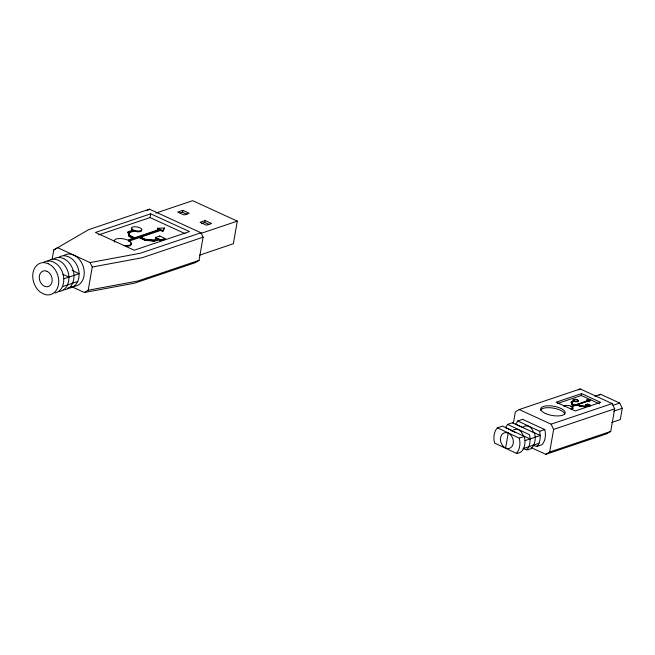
<?xml version="1.0" encoding="UTF-8"?>
<svg xmlns="http://www.w3.org/2000/svg" width="655" height="655" viewBox="0 0 655 655"><rect width="100%" height="100%" fill="white"/><g stroke="black" fill="none" stroke-linecap="round" stroke-linejoin="round"><path stroke-width="0.98" d="M43.688 262.262A16.531 12.551 71.4 0 1 50.075 260.985L53.456 261.984L56.674 264.006A16.531 12.551 71.4 0 1 63.822 278.809L63.576 282.911L62.462 286.612A16.531 12.551 71.4 0 1 54.93 293.039M47.43 261.525A16.531 12.551 71.4 0 1 55.176 259.265L58.557 260.272L61.775 262.295A16.531 12.551 71.4 0 1 68.922 277.098L68.677 281.2L67.563 284.9A16.531 12.551 71.4 0 1 58.385 291.516M524.999 440.627C525.154 446.071 523.222 453.383 516.443 453.366L494.566 443.058A16.531 12.551 71.4 0 1 497.194 427.985L502.5 426.094L524.36 436.402L524.999 440.627L540.301 435.485L539.663 431.268L517.802 420.96L515.69 424.178L522.633 427.371L525.285 425.816L528.618 426.266A8.196 6.239 71.6 0 1 532.703 430.499L533.44 432.513M512.439 430.793L505.488 427.609L507.6 424.383L529.461 434.691C530.828 438.85 530.222 453.858 522.977 448.217M52.032 259.789L53.743 249.956L57.648 247.672L90.071 262.589L140.105 253.297L200.954 232.779L203.091 237.192L199.038 260.395L195.19 262.704L134.373 283.206L84.389 292.49L71.403 286.554M84.389 292.49L88.204 290.231L92.257 267.019L90.071 262.589M134.013 238.715L129.092 236.455L128.003 232.558L128.143 231.772L133.481 229.97A5.207 1.965 9.9 0 1 134.398 226.761A5.207 1.965 9.9 0 1 141.832 229.602A5.207 1.965 9.9 0 1 134.635 230.404L128.814 232.075L129.624 236.275L128.814 232.075M129.092 236.455L128.143 231.772M128.675 232.869L134.087 231.043L134.226 230.249M139.155 237.667L139.294 236.881L144.886 239.443L154.523 240.459L158.797 239.018L160.803 239.935L165.076 238.494L164.937 239.288L160.663 240.729L158.657 239.804L154.383 241.245L144.747 240.229L139.155 237.667L128.429 241.286M140.227 237.306L140.367 236.52M144.747 240.229L144.886 239.443M98.676 234.899L150.052 217.575L150.707 213.808L189.492 231.575L134.193 250.21L95.458 232.435L150.707 213.808M153.712 240.942L153.851 240.148L158.125 238.707L157.986 239.501L153.712 240.942L151.837 240.745M154.383 241.245L154.523 240.459M165.076 238.494L159.722 236.037L155.448 237.478L155.309 238.273L157.986 239.501M144.485 239.689L139.687 237.487L160.524 230.462L162.768 231.493L164.503 228.038L157.552 228.251L157.413 229.037L159.656 230.069L141.308 236.25M158.657 239.804L158.797 239.018M160.524 230.462L160.663 229.676L162.907 230.699L162.768 231.493M159.583 236.832L159.722 236.037M159.329 240.115L159.468 239.321M160.663 240.729L160.803 239.935M179.945 213.08L182.491 212.22L182.819 210.337L189.197 213.26L184.112 214.971L177.734 212.048L182.819 210.337M205.146 220.563L200.062 222.282L206.44 225.205L211.532 223.486L205.146 220.563L204.819 222.446L201.429 223.592M155.825 213.096L192.652 200.676L237.306 221.136L233.36 243.75L199.447 255.188M505.652 447.807L508.214 433.119L506.544 432.619A8.196 6.222 71.4 0 0 500.477 438.694A8.196 6.222 71.4 0 0 505.611 448.061L507.289 448.56A8.196 6.222 71.4 0 0 513.34 442.485A8.196 6.222 71.4 0 0 508.214 433.119M513.291 423.662L515.354 411.864L519.202 409.555L580.256 388.972L612.147 403.586L614.685 408.818L610.738 431.432L606.89 433.741L545.836 454.324L531.254 447.643M545.836 454.324L549.684 452.016L553.631 429.402L551.101 424.17L519.202 409.555M571.25 401.834L571.823 403.873L574.329 405.47L571.75 404.291L571.176 402.252L574.05 400.893A2.726 1.032 9.9 0 1 574.533 399.214A2.726 1.032 9.9 0 1 578.422 400.696A2.726 1.032 9.9 0 1 574.648 401.122L571.528 402.407L572.028 404.192L574.607 405.38L587.83 400.524L587.756 400.942L586.659 399.992L590.294 399.877L589.394 401.687L588.215 401.155L577.301 404.831L577.374 404.413L580.305 405.756L584.718 406.223L586.954 405.47L585.554 404.823L586.888 405.887L584.645 406.64L584.718 406.223M570.947 406.608L574.402 405.06M571.75 404.291L571.823 403.873M572.028 404.192L571.602 401.998M571.176 402.252L574.05 400.893M571.528 402.407L574.435 401.04M577.022 404.921L577.096 404.512L580.027 405.854L585.071 406.387L590.597 405.355L588.288 406.526L587.232 406.043L584.997 406.796L579.953 406.264L577.022 404.921L571.397 406.82L572.011 407.156A4.544 1.719 9.9 0 1 572.576 407.639M577.579 404.733L577.653 404.323M557.659 403.431L581.214 395.497L581.542 393.606L600.684 402.375L575.246 410.955L556.103 402.186L581.542 393.606M579.953 406.264L580.027 405.854M580.305 405.756L580.232 406.174L577.301 404.831M584.997 406.796L585.071 406.387M587.232 406.043L587.306 405.633M588.215 401.155L588.288 400.737L589.394 401.687M587.723 404.487L587.789 404.069L590.597 405.355M587.584 406.206L587.658 405.789M588.288 406.526L588.362 406.108M594.855 396.218L600.578 394.285L619.72 403.054L622.25 408.286L620.277 419.593L611.688 422.491M67.743 288.077A16.531 12.551 71.4 0 0 77.765 281.47L78.878 277.769L79.124 273.667A16.531 12.551 71.4 0 0 71.976 258.872L68.759 256.842L65.377 255.843A16.531 12.551 71.4 0 0 58.991 257.12M533.154 444.786C538.942 450.263 540.342 439.202 540.301 435.485L533.358 432.3M162.907 230.699L164.503 228.038M589.459 401.278L590.294 399.877M516.443 453.366L516.631 453.194A16.531 12.551 71.4 0 0 519.259 438.121L524.36 436.402M512.497 422.843L534.562 432.98C536.117 439.284 535.069 449.674 526.612 449.936M522.698 419.413L544.764 429.549A16.531 12.551 71.4 0 1 542.135 444.63L536.789 446.505M147.113 210.558L149.422 209.166L200.954 232.779M578.717 389.897L580.256 388.972M599.038 395.211L600.578 394.285M53.743 249.956L88.605 229.676L149.422 209.166M513.569 429.827L516.738 429.189L518.416 429.688A8.196 6.239 71.6 0 1 522.502 433.929L523.239 435.935M128.003 232.558L133.35 230.756A5.207 1.965 9.9 0 1 131.843 228.177M139.294 236.881L128.568 240.5L129.723 241.138A8.679 3.283 9.9 0 1 123.795 245.527M160.663 229.676L139.826 236.701L145.426 239.263L153.851 240.148M200.487 233.548L237.306 221.136M203.091 237.192L142.037 257.775L92.257 267.019M199.038 260.395L137.984 280.979L88.204 290.231M588.288 400.737L571.471 406.403L572.085 406.739A4.544 1.719 9.9 0 1 571.135 409.031M585.554 404.823L587.789 404.069M585.48 405.24L586.97 404.741M551.101 424.17L612.147 403.586M613.039 405.306L619.72 403.054M553.631 429.402L614.685 408.818M613.661 411.176L622.25 408.286M549.684 452.016L610.738 431.432M63.822 278.809L79.124 273.667L72.181 270.482M62.462 286.612L77.765 281.47M507.6 424.383L512.693 422.671M517.802 420.96L522.903 419.249M539.663 431.268L544.764 429.549M523.64 448.429L538.942 443.288M586.585 400.401L590.229 400.295M145.287 240.049L149.97 240.549M511.637 430.908L513.315 431.399A8.196 6.239 71.6 0 1 514.912 432.406M134.087 231.043L134.496 231.199A5.207 1.965 9.9 0 0 140.121 231.649A5.207 1.965 9.9 0 0 141.333 229.668M574.361 401.458L574.582 401.54A2.726 1.032 9.9 0 0 577.522 401.769A2.726 1.032 9.9 0 0 578.16 400.729M571.021 406.198L570.268 405.912A4.544 1.719 9.9 0 0 564.029 406.313M182.491 212.22L187.052 214.308M204.516 222.397L209.379 224.534M581.214 395.497L599.44 403.84M586.659 399.992L587.83 400.524M588.419 404.806L590.523 405.772M572.102 403.783L574.681 404.962M150.052 217.575L185.136 233.647M157.552 228.251L159.795 229.275L134.684 237.74L129.764 235.481M155.448 237.478L158.125 238.707M129.223 235.661L134.152 237.921L127.692 240.098L126.259 239.55A8.679 3.283 9.9 0 0 116.893 238.805A8.679 3.283 9.9 0 0 114.854 242.104M130.443 236.651L132.908 237.781M523.157 435.722L530.1 438.916M62.847 274.306L68.922 277.098M497.399 427.805L519.259 438.121M540.522 410.235A12.396 4.683 9.9 0 1 552.853 408.032A12.396 4.683 9.9 0 1 564.79 414.026M573.976 401.302A2.726 1.032 9.9 0 1 573.346 399.853A2.726 1.032 9.9 0 1 576.736 399.943M577.333 400.172A2.726 1.032 9.9 0 1 577.825 400.442M572.855 408.122A4.544 1.719 9.9 0 1 571.062 409.449M564.283 406.346A4.544 1.719 9.9 0 1 564.888 406.043M130.672 242.849A8.679 3.283 9.9 0 1 125.826 246.436M73.688 286.374A16.531 12.551 71.4 0 0 84.118 275.059A16.531 12.551 71.4 0 0 77.077 257.161L73.859 255.131L70.478 254.132A16.531 12.551 71.4 0 0 64.084 255.409M63.486 289.797A16.531 12.551 71.4 0 0 72.664 283.189L73.778 279.48L74.023 275.378A16.531 12.551 71.4 0 0 66.876 260.584L63.658 258.561L60.276 257.554A16.531 12.551 71.4 0 0 53.89 258.831M48.355 263.695L44.974 262.696A16.531 12.551 71.4 0 0 32.996 272.922A16.531 12.551 71.4 0 0 39.898 291.819L43.115 293.841L46.497 294.848A16.531 12.551 71.4 0 0 58.475 284.622A16.531 12.551 71.4 0 0 51.573 265.725L48.355 263.695M47.037 271.301L45.359 270.802A8.196 6.239 71.6 0 0 39.284 276.869A8.196 6.239 71.6 0 0 44.401 286.243L46.112 286.743A8.196 6.239 71.6 0 0 52.179 280.651A8.196 6.239 71.6 0 0 47.037 271.285M545.32 413.428A12.396 4.683 9.9 0 0 565.06 413.37A12.396 4.683 9.9 0 0 548.481 405.772A12.396 4.683 9.9 0 0 545.32 413.428"/></g></svg>
